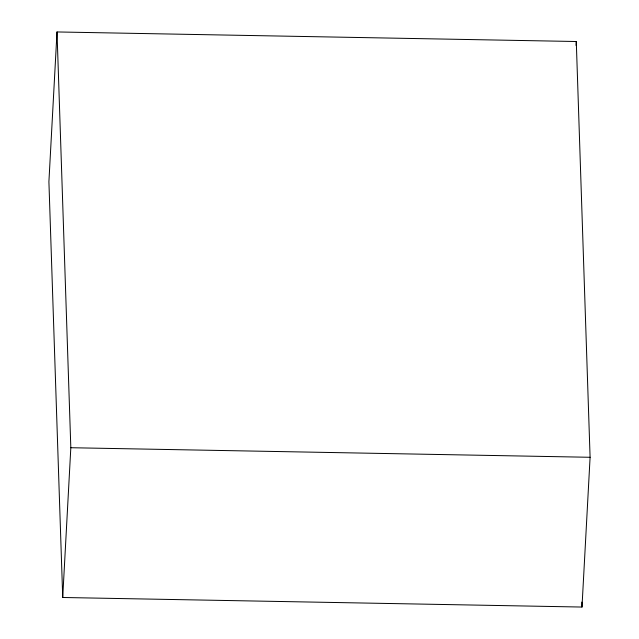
<?xml version="1.0" encoding="UTF-8"?>
<svg xmlns="http://www.w3.org/2000/svg" width="639" height="639" viewBox="0 0 639 639"><rect width="100%" height="100%" fill="white"/><g stroke="black" fill="none" stroke-linecap="round" stroke-linejoin="round"><path stroke-width="0.96" d="M57.015 31.95L48.907 181.716L62.718 597.489L581.985 607.05L590.093 457.284L576.282 41.511L57.015 31.95L70.825 447.723L62.718 597.489M576.066 45.481L576.282 41.511M70.825 447.723L590.093 457.284M581.817 602.066L581.985 607.05"/></g></svg>
